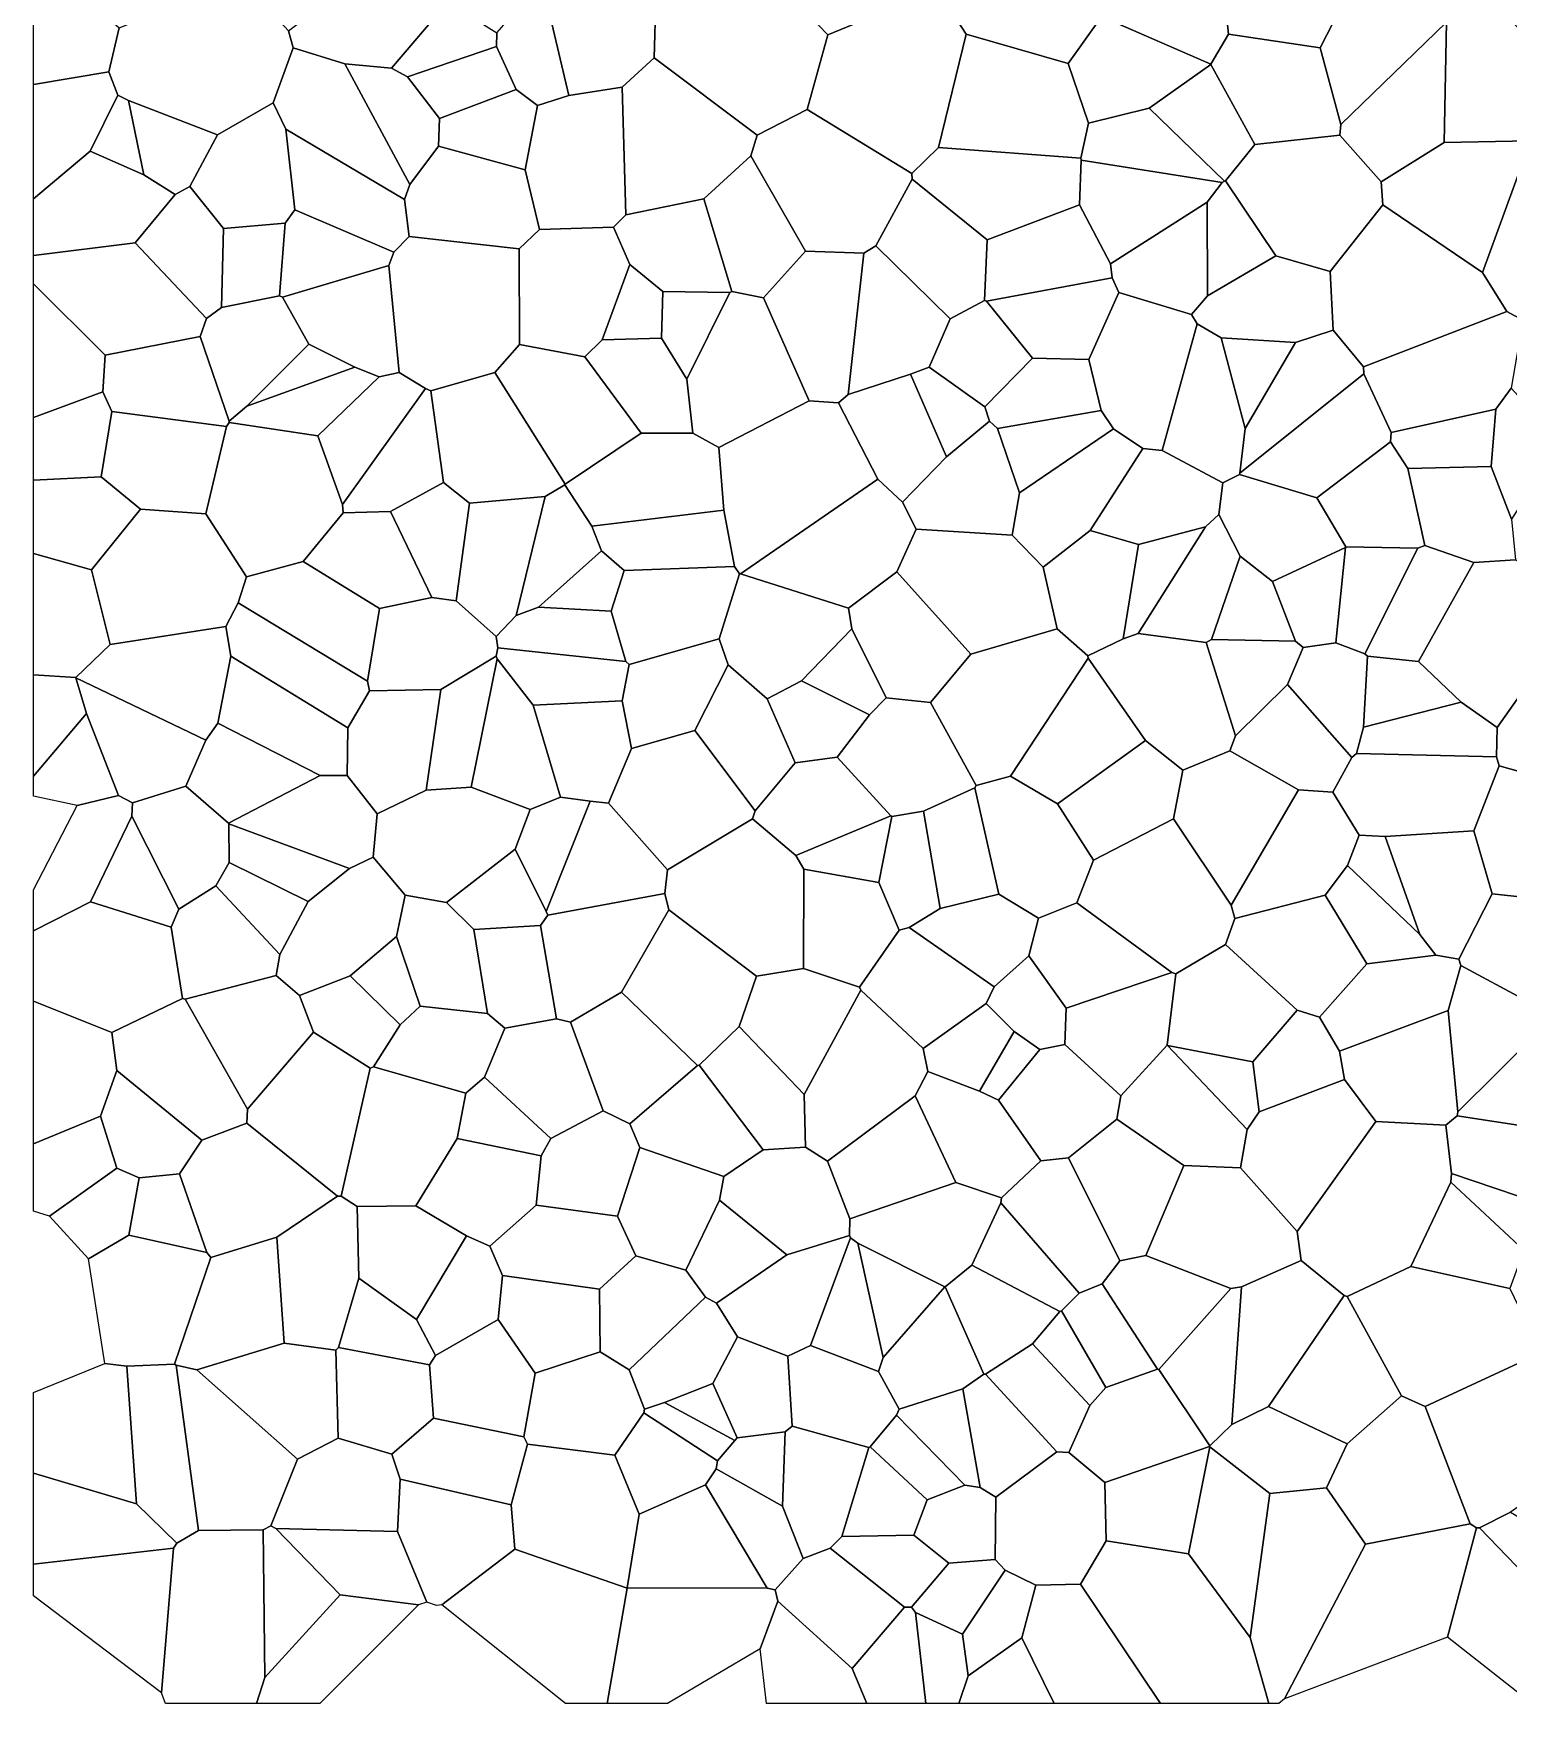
# Model space of a CAD drawing. Header units: metres. Extents: x 0 to 500, y 0 to 500.
# Drawn here: x 0 to 212.9, y 0 to 241.1 of the extents above; entities that cross this region are included whole.
import ezdxf

# ---------------------------------------------------------------- set-up
doc = ezdxf.new("R2010")
doc.units = ezdxf.units.M
doc.layers.add('Ferrite', color=7, linetype='Continuous')
doc.layers.add('Martensite', color=8, linetype='Continuous')

msp = doc.modelspace()

# ---------------------------------------------------------------- linework, layer by layer
at = {"layer": 'Ferrite'}
for points in [[(172.48, 240.95), (171.76, 247.75), (182.21, 254.58), (190.55, 248.4), (185.73, 238.97), (172.48, 240.95)], [(114.66, 240.84), (111.68, 230.09), (104.46, 226.35), (89.58, 237.54), (89.83, 246.04), (102.12, 248.32), (107.86, 247.93), (114.66, 240.84)], [(185.73, 238.97), (190.55, 248.4), (193.74, 248.9), (206.54, 248.85), (203.96, 242.65), (188.69, 227.88), (185.73, 238.97)], [(86.12, 247.9), (88.76, 247.54), (89.83, 246.04), (89.58, 237.54), (84.97, 233.31), (77.28, 232.08), (74.38, 244.29), (86.12, 247.9)], [(161.04, 230.24), (152.29, 228.09), (149.34, 236.73), (154.02, 243.25), (154.38, 243.4), (169.95, 236.63), (169.94, 236.57), (161.04, 230.24)], [(54.33, 219.24), (53.57, 217.08), (36.44, 227.22), (34.59, 231.01), (37.47, 238.97), (44.94, 236.68), (54.33, 219.24)], [(58.6, 228.78), (54.01, 234.8), (66.82, 239.18), (69.7, 232.97), (58.6, 228.78)], [(15.96, 220.64), (13.71, 231.39), (26.56, 226.42), (22.59, 218.95), (20.46, 217.79), (15.96, 220.64)], [(36.33, 213.64), (27.46, 212.88), (22.59, 218.95), (26.56, 226.42), (34.59, 231.01), (36.44, 227.22), (37.71, 215.6), (36.33, 213.64)], [(126.83, 219.99), (121.59, 210.39), (119.86, 209.35), (111.45, 209.64), (103.55, 223.4), (104.46, 226.35), (111.68, 230.09), (126.8, 220.81), (126.83, 219.99)], [(70.13, 209.96), (54.23, 211.75), (53.57, 217.08), (54.33, 219.24), (58.48, 224.78), (70.98, 221.37), (73.03, 212.76), (70.13, 209.96)], [(130.65, 224.6), (151.16, 223.03), (151.24, 222.75), (151, 216.31), (137.64, 211.24), (126.83, 219.99), (126.8, 220.81), (130.65, 224.6)], [(176.31, 225.01), (188.56, 226.38), (194.54, 219.61), (194.77, 216.31), (187.15, 206.69), (179.33, 208.95), (172.04, 219.77), (176.31, 225.01)], [(226.54, 201.82), (214.99, 199.64), (212.67, 200.93), (209.16, 206.52), (216.01, 225.25), (228.52, 207.56), (226.54, 201.82)], [(132.3, 199.86), (121.59, 210.39), (126.83, 219.99), (137.64, 211.24), (137.27, 202.52), (132.3, 199.86)], [(51.28, 207.56), (52.02, 209.5), (54.23, 211.75), (70.13, 209.96), (70.17, 196.16), (66.62, 192.12), (57.38, 189.48), (56.6, 189.8), (52.77, 192.12), (51.28, 207.56)], [(116.22, 187.73), (111.96, 188.01), (105.39, 202.91), (111.45, 209.64), (119.86, 209.35), (117.61, 188.94), (116.22, 187.73)], [(167.99, 199.11), (167.14, 200.48), (169.46, 203.17), (179.33, 208.95), (187.15, 206.69), (187.58, 198.21), (182.17, 196.42), (171.44, 197.11), (167.99, 199.11)], [(187.58, 198.21), (191.98, 192.91), (192.01, 191.93), (174.15, 177.56), (174.91, 184.02), (182.17, 196.42), (187.58, 198.21)], [(28.24, 185.07), (28.24, 184.9), (27.89, 184.32), (11.32, 186.47), (10.04, 189.33), (10.38, 194.63), (24.07, 197.31), (28.24, 185.07)], [(39.76, 196.2), (46.39, 192.9), (30.81, 187.27), (39.76, 196.2)], [(138, 185.08), (131.78, 179.92), (126.61, 191.86), (129.3, 192.87), (137.31, 187.14), (138, 185.08)], [(144.22, 194.19), (152.34, 193.98), (154.1, 186.61), (139.16, 184.02), (138, 185.08), (137.31, 187.14), (144.22, 194.19)], [(49.9, 191.5), (52.77, 192.12), (56.6, 189.8), (44.61, 173.06), (41.05, 182.96), (49.9, 191.5)], [(57.38, 189.48), (66.62, 192.12), (76.74, 175.97), (76.71, 175.91), (73.85, 174.21), (62.95, 173.26), (59.21, 176.24), (57.38, 189.48)], [(98.91, 181.29), (99.65, 172.23), (80.59, 169.92), (76.71, 175.91), (76.74, 175.97), (87.7, 183.34), (95.17, 183.36), (98.91, 181.29)], [(27.76, 155.43), (11.09, 152.87), (8.37, 163.61), (15.46, 172.4), (24.88, 171.7), (30.76, 162.62), (29.57, 158.87), (27.76, 155.43)], [(135.29, 151.47), (124.61, 163.35), (127.42, 169.49), (141.25, 168.63), (145.73, 164.01), (147.77, 155.12), (135.29, 151.47)], [(147.77, 155.12), (145.73, 164.01), (152.54, 169.31), (159.51, 167.31), (157.31, 153.68), (152.2, 151.23), (147.77, 155.12)], [(192.16, 151.53), (199.81, 166.77), (200.81, 167.13), (207.89, 164.7), (199.91, 150.4), (192.56, 151.18), (192.16, 151.53)], [(118.12, 155.13), (123.1, 145.14), (120.68, 142.7), (110.86, 147.6), (118.12, 155.13)], [(141.04, 133.87), (136.08, 132.52), (129.48, 144.48), (135.29, 151.47), (147.77, 155.12), (152.2, 151.23), (152.25, 150.86), (141.04, 133.87)], [(152.2, 151.23), (157.31, 153.68), (159.46, 154.45), (169.27, 153.13), (173.49, 139.67), (172.7, 137.52), (165.92, 134.72), (160.5, 138.98), (152.25, 150.86), (152.2, 151.23)], [(41.41, 133.96), (26.63, 141.48), (28.51, 151.17), (45.37, 140.83), (45.3, 133.97), (41.41, 133.96)], [(63.18, 132.27), (56.7, 131.85), (58.82, 146.35), (66.77, 151.15), (66.92, 150.79), (63.18, 132.27)], [(6.11, 148.09), (6.13, 148.04), (7.68, 142.91), (0, 133.86), (0, 148.47), (6.11, 148.09)], [(12.3, 131.05), (7.68, 142.91), (6.13, 148.04), (24.89, 139.04), (22.01, 132.43), (14.3, 130.01), (12.3, 131.05)], [(82.99, 129.97), (80.37, 130.24), (76.06, 130.84), (72.11, 144.08), (85, 144.72), (86.34, 137.82), (82.99, 129.97)], [(190.97, 137.14), (192, 140.94), (206.1, 144.52), (211.29, 140.87), (211.2, 136.62), (190.97, 137.14)], [(165.92, 134.72), (164.54, 127.69), (153.03, 121.73), (147.82, 129.85), (160.5, 138.98), (165.92, 134.72)], [(172.7, 137.52), (182.58, 131.89), (172.88, 115.23), (164.54, 127.69), (165.92, 134.72), (172.7, 137.52)], [(74.02, 114.34), (69.54, 123.31), (71.71, 129.04), (76.06, 130.84), (80.37, 130.24), (74.02, 114.34)], [(122.02, 118.49), (111.22, 120.43), (110.07, 122.4), (123.75, 128.12), (123.9, 128.03), (122.02, 118.49)], [(45.63, 120.54), (39.67, 115.75), (28.24, 121.39), (28.19, 126.96), (45.63, 120.54)], [(172.88, 115.23), (173.39, 113.29), (172.06, 109.54), (164.88, 105.31), (164.3, 105.53), (150.59, 115.56), (153.03, 121.73), (164.54, 127.69), (172.88, 115.23)], [(207.9, 125.94), (210.57, 116.85), (205.73, 107.42), (202.42, 108.02), (200.11, 110.98), (195.1, 125.12), (207.9, 125.94)], [(8.24, 115.73), (19.9, 112.06), (21.5, 101.74), (11.31, 96.86), (0, 101.38), (0, 111.52), (8.24, 115.73)], [(101.85, 97.71), (96.08, 92.12), (95.84, 92.09), (84.9, 102.66), (91.7, 114.54), (104.37, 104.97), (101.85, 97.71)], [(52.94, 97.94), (45.7, 105.03), (52.42, 110.73), (55.84, 100.67), (52.94, 97.94)], [(119.44, 102.95), (111.27, 87.89), (101.85, 97.71), (104.37, 104.97), (111.14, 106.07), (119.23, 103.42), (119.44, 102.95)], [(205.6, 85.41), (204.21, 100.03), (206.03, 106.51), (215.49, 101.44), (217.2, 96.92), (205.6, 85.41)], [(21.9, 101.65), (35.02, 105.07), (38.4, 102.21), (40.45, 96.92), (30.9, 85.8), (21.9, 101.65)], [(11.31, 96.86), (12.06, 91.39), (9.67, 84.8), (0, 80.78), (0, 101.38), (11.31, 96.86)], [(141.54, 97), (145.25, 94.42), (139.28, 87.09), (136.54, 88.39), (141.54, 97)], [(175.19, 82.85), (174.22, 77.31), (166.05, 77.67), (156.38, 84.33), (156.97, 87.73), (163.63, 95.03), (163.69, 94.99), (175.19, 82.85)], [(105.35, 79.94), (99.67, 76.08), (87.54, 80.25), (86.09, 83.66), (95.84, 92.09), (96.08, 92.12), (105.35, 79.94)], [(87.54, 80.25), (84.3, 70.36), (72.56, 71.93), (73.31, 79.07), (74.67, 81.57), (82.22, 85.57), (86.09, 83.66), (87.54, 80.25)], [(117.78, 67.57), (108.74, 64.79), (99.02, 72.65), (99.67, 76.08), (105.35, 79.94), (111.43, 80.29), (114.61, 78.29), (117.85, 69.96), (117.78, 67.57)], [(160.58, 64.65), (166.05, 77.67), (174.22, 77.31), (182.43, 68.13), (183, 63.96), (174.35, 60.17), (172.85, 59.92), (160.58, 64.65)], [(204.7, 76.49), (220.6, 71.12), (215.11, 65.42), (204.6, 75.25), (204.7, 76.49)], [(62.49, 67.49), (55.3, 55.43), (46.96, 61.38), (46.75, 71.76), (55.19, 71.86), (62.49, 67.49)], [(150.96, 59.22), (148.37, 56.7), (148.17, 56.61), (135.47, 63.26), (139.64, 72.27), (150.96, 59.22)], [(13.47, 48.69), (10.33, 49.09), (7.94, 64.21), (13.76, 67.59), (25.02, 65.09), (25.62, 64.37), (20.37, 49), (13.47, 48.69)], [(86.95, 64.64), (94.15, 62.56), (96.99, 58.68), (85.98, 48.15), (81.79, 50.76), (81.7, 59.83), (86.95, 64.64)], [(213.08, 59.92), (217.59, 50.6), (200.87, 42.88), (197.45, 44.43), (189.6, 58.75), (198.8, 63.1), (213.08, 59.92)], [(169.78, 37.19), (162.45, 48.24), (172.85, 59.92), (174.35, 60.17), (172.96, 40.29), (169.78, 37.19)], [(57.75, 41.18), (51.74, 36), (43.99, 38.33), (43.66, 51.03), (44.02, 51.39), (57.16, 48.91), (57.75, 41.18)], [(152.48, 43.04), (149.43, 36.25), (147.71, 36.32), (137.43, 47.54), (144.2, 51.92), (152.48, 43.04)], [(101.25, 37.99), (91.1, 43.47), (98.07, 46.2), (101.58, 38.34), (101.25, 37.99)], [(136.66, 31.17), (134.46, 31.52), (124.6, 41.61), (124.97, 42.47), (134.13, 45.41), (136.66, 31.17)], [(178.28, 42.88), (189.63, 37.47), (186.66, 31.15), (178.47, 30.31), (169.8, 37.05), (169.77, 37.1), (169.78, 37.19), (172.96, 40.29), (178.28, 42.88)], [(109.5, 40.04), (120.6, 36.95), (116.67, 24.12), (114.98, 22.45), (111.12, 20.93), (108.14, 28.48), (108.52, 39.21), (109.5, 40.04)], [(85.7, 16.68), (69.48, 22.29), (68.98, 28.7), (71.33, 37.46), (83.93, 35.85), (87.45, 27.36), (85.71, 16.69), (85.7, 16.68)], [(138.82, 20.79), (138.93, 29.81), (147.71, 36.32), (149.43, 36.25), (154.64, 31.9), (154.82, 23.48), (151.15, 17.25), (144.71, 17.08), (140.24, 19.27), (138.82, 20.79)], [(20.22, 22.42), (0, 20.1), (0, 33.25), (14.89, 28.83), (20.7, 23.16), (20.22, 22.42)], [(69.48, 22.29), (58.95, 14.27), (58.2, 14.14), (56.79, 14.63), (52.55, 24.84), (52.95, 32.37), (68.98, 28.7), (69.48, 22.29)], [(105.89, 16.68), (85.71, 16.69), (87.45, 27.36), (97.03, 31.57), (105.89, 16.68)], [(208.73, 25.35), (213.22, 27.64), (231.95, 16.63), (218.05, 15.69), (208.73, 25.35)], [(34.29, 25.65), (34.99, 25.27), (44.28, 15.72), (33.38, 3.78), (33.18, 25.08), (34.29, 25.65)], [(216.33, 0), (216.28, 0), (204.12, 9.58), (208.29, 25.35), (208.73, 25.35), (218.05, 15.69), (216.33, 0)], [(134.12, 10.03), (140.24, 19.27), (144.71, 17.08), (142.68, 9.49), (134.93, 4), (134.12, 10.03)]]:
    msp.add_lwpolyline(points, close=True, dxfattribs=at)
at = {"layer": 'Martensite'}
for points in [[(124.07, 253.96), (128.16, 246.41), (114.66, 240.84), (107.86, 247.93), (111.97, 260.31), (124.07, 253.96)], [(163.75, 253.34), (171.76, 247.75), (172.48, 240.95), (169.95, 236.63), (154.38, 243.4), (163.75, 253.34)], [(12.37, 241.87), (10.87, 235.5), (0, 233.68), (0, 252.62), (12.37, 241.87)], [(59.83, 245.56), (51.7, 236.01), (44.94, 236.68), (37.47, 238.97), (36.83, 241.41), (48.92, 250.7), (58.66, 248.64), (59.83, 245.56)], [(133.63, 248.56), (148.97, 251.25), (154.02, 243.25), (149.34, 236.73), (134.65, 240.94), (131.52, 245.76), (133.63, 248.56)], [(214.81, 241.31), (218.29, 228.91), (215.96, 225.56), (203.63, 225.29), (203.96, 242.65), (206.54, 248.85), (207.21, 249.21), (214.81, 241.31)], [(22.05, 245.64), (25.4, 246.14), (33.73, 244.76), (36.83, 241.41), (37.47, 238.97), (34.59, 231.01), (26.56, 226.42), (13.71, 231.39), (12.18, 232.12), (10.87, 235.5), (12.37, 241.87), (22.05, 245.64)], [(128.16, 246.41), (131.52, 245.76), (134.65, 240.94), (130.65, 224.6), (126.8, 220.81), (111.68, 230.09), (114.66, 240.84), (128.16, 246.41)], [(66.82, 239.18), (54.01, 234.8), (51.7, 236.01), (59.83, 245.56), (66.87, 241.15), (66.82, 239.18)], [(74.38, 244.29), (77.28, 232.08), (72.78, 230.63), (69.7, 232.97), (66.82, 239.18), (66.87, 241.15), (69.58, 244.22), (74.38, 244.29)], [(203.96, 242.65), (203.63, 225.29), (194.54, 219.61), (188.56, 226.38), (188.69, 227.88), (203.96, 242.65)], [(134.65, 240.94), (149.34, 236.73), (152.29, 228.09), (151.16, 223.03), (130.65, 224.6), (134.65, 240.94)], [(169.94, 236.57), (169.95, 236.63), (172.48, 240.95), (185.73, 238.97), (188.69, 227.88), (188.56, 226.38), (176.31, 225.01), (169.94, 236.57)], [(58.48, 224.78), (54.33, 219.24), (44.94, 236.68), (51.7, 236.01), (54.01, 234.8), (58.6, 228.78), (58.48, 224.78)], [(84.97, 233.31), (89.58, 237.54), (104.46, 226.35), (103.55, 223.4), (96.76, 217.17), (85.53, 214.85), (84.97, 233.31)], [(161.04, 230.24), (169.94, 236.57), (176.31, 225.01), (172.04, 219.77), (171.94, 219.74), (161.04, 230.24)], [(10.87, 235.5), (12.18, 232.12), (8.21, 224.04), (0, 217.18), (0, 233.68), (10.87, 235.5)], [(12.18, 232.12), (13.71, 231.39), (15.96, 220.64), (8.21, 224.04), (12.18, 232.12)], [(58.48, 224.78), (58.6, 228.78), (69.7, 232.97), (72.78, 230.63), (70.98, 221.37), (58.48, 224.78)], [(73.03, 212.76), (70.98, 221.37), (72.78, 230.63), (77.28, 232.08), (84.97, 233.31), (85.53, 214.85), (83.74, 213.1), (73.03, 212.76)], [(171.56, 219.53), (151.24, 222.75), (151.16, 223.03), (152.29, 228.09), (161.04, 230.24), (171.94, 219.74), (171.56, 219.53)], [(36.44, 227.22), (53.57, 217.08), (54.23, 211.75), (52.02, 209.5), (37.71, 215.6), (36.44, 227.22)], [(215.96, 225.56), (216.01, 225.25), (209.16, 206.52), (194.77, 216.31), (194.54, 219.61), (203.63, 225.29), (215.96, 225.56)], [(8.21, 224.04), (15.96, 220.64), (20.46, 217.79), (14.69, 210.81), (0, 209.01), (0, 217.18), (8.21, 224.04)], [(100.8, 203.8), (96.76, 217.17), (103.55, 223.4), (111.45, 209.64), (105.39, 202.91), (100.8, 203.8)], [(171.56, 219.53), (169.41, 216.68), (155.45, 207.79), (151, 216.31), (151.24, 222.75), (171.56, 219.53)], [(172.04, 219.77), (179.33, 208.95), (169.46, 203.17), (169.41, 216.68), (171.56, 219.53), (171.94, 219.74), (172.04, 219.77)], [(14.69, 210.81), (20.46, 217.79), (22.59, 218.95), (27.46, 212.88), (27.14, 201.48), (24.98, 199.91), (14.69, 210.81)], [(85.53, 214.85), (96.76, 217.17), (100.8, 203.8), (100.51, 203.65), (90.87, 203.78), (86.11, 207.71), (83.74, 213.1), (85.53, 214.85)], [(35.53, 203.18), (36.33, 213.64), (37.71, 215.6), (52.02, 209.5), (51.28, 207.56), (35.97, 202.99), (35.53, 203.18)], [(137.64, 211.24), (151, 216.31), (155.45, 207.79), (155.7, 205.75), (137.57, 202.39), (137.27, 202.52), (137.64, 211.24)], [(155.45, 207.79), (169.41, 216.68), (169.46, 203.17), (167.14, 200.48), (156.67, 203.67), (155.7, 205.75), (155.45, 207.79)], [(194.77, 216.31), (209.16, 206.52), (212.67, 200.93), (191.98, 192.91), (187.58, 198.21), (187.15, 206.69), (194.77, 216.31)], [(27.46, 212.88), (36.33, 213.64), (35.53, 203.18), (27.14, 201.48), (27.46, 212.88)], [(86.11, 207.71), (82.08, 196.81), (79.6, 194.35), (70.17, 196.16), (70.13, 209.96), (73.03, 212.76), (83.74, 213.1), (86.11, 207.71)], [(14.69, 210.81), (24.98, 199.91), (24.07, 197.31), (10.38, 194.63), (0, 204.92), (0, 209.01), (14.69, 210.81)], [(129.3, 192.87), (126.61, 191.86), (117.61, 188.94), (119.86, 209.35), (121.59, 210.39), (132.3, 199.86), (129.3, 192.87)], [(35.97, 202.99), (51.28, 207.56), (52.77, 192.12), (49.9, 191.5), (46.39, 192.9), (39.76, 196.2), (35.97, 202.99)], [(90.68, 197.05), (82.08, 196.81), (86.11, 207.71), (90.87, 203.78), (90.68, 197.05)], [(10.38, 194.63), (10.04, 189.33), (0, 185.62), (0, 204.92), (10.38, 194.63)], [(155.7, 205.75), (156.67, 203.67), (152.34, 193.98), (144.22, 194.19), (137.57, 202.39), (155.7, 205.75)], [(28.24, 185.07), (24.07, 197.31), (24.98, 199.91), (27.14, 201.48), (35.53, 203.18), (35.97, 202.99), (39.76, 196.2), (30.81, 187.27), (28.24, 185.07)], [(100.51, 203.65), (94.33, 191.15), (90.68, 197.05), (90.87, 203.78), (100.51, 203.65)], [(100.8, 203.8), (105.39, 202.91), (111.96, 188.01), (98.91, 181.29), (95.17, 183.36), (94.33, 191.15), (100.51, 203.65), (100.8, 203.8)], [(137.57, 202.39), (144.22, 194.19), (137.31, 187.14), (129.3, 192.87), (132.3, 199.86), (137.27, 202.52), (137.57, 202.39)], [(167.14, 200.48), (167.99, 199.11), (162.91, 180.83), (160.11, 181.13), (155.89, 183.99), (154.1, 186.61), (152.34, 193.98), (156.67, 203.67), (167.14, 200.48)], [(211.06, 186.8), (195.96, 183.47), (192.01, 191.93), (191.98, 192.91), (212.67, 200.93), (214.99, 199.64), (213.28, 189.84), (211.06, 186.8)], [(174.91, 184.02), (174.15, 177.56), (174.07, 177.4), (171.69, 176.17), (162.91, 180.83), (167.99, 199.11), (171.44, 197.11), (174.91, 184.02)], [(76.74, 175.97), (66.62, 192.12), (70.17, 196.16), (79.6, 194.35), (87.7, 183.34), (76.74, 175.97)], [(94.33, 191.15), (95.17, 183.36), (87.7, 183.34), (79.6, 194.35), (82.08, 196.81), (90.68, 197.05), (94.33, 191.15)], [(182.17, 196.42), (174.91, 184.02), (171.44, 197.11), (182.17, 196.42)], [(46.39, 192.9), (49.9, 191.5), (41.05, 182.96), (28.24, 184.9), (28.24, 185.07), (30.81, 187.27), (46.39, 192.9)], [(131.78, 179.92), (125.45, 173.39), (121.89, 176.71), (116.22, 187.73), (117.61, 188.94), (126.61, 191.86), (131.78, 179.92)], [(192.01, 191.93), (195.96, 183.47), (195.89, 182.08), (185.26, 174.04), (174.07, 177.4), (174.15, 177.56), (192.01, 191.93)], [(9.76, 177.06), (0, 176.55), (0, 185.62), (10.04, 189.33), (11.32, 186.47), (9.76, 177.06)], [(56.6, 189.8), (57.38, 189.48), (59.21, 176.24), (51.52, 172.04), (44.71, 171.88), (44.61, 173.06), (56.6, 189.8)], [(220.41, 182.07), (213.36, 170.93), (210.43, 178.56), (211.06, 186.8), (213.28, 189.84), (220.41, 182.07)], [(27.89, 184.32), (24.88, 171.7), (15.46, 172.4), (9.76, 177.06), (11.32, 186.47), (27.89, 184.32)], [(121.89, 176.71), (102.06, 163.04), (101.91, 163.05), (101.19, 164.11), (99.65, 172.23), (98.91, 181.29), (111.96, 188.01), (116.22, 187.73), (121.89, 176.71)], [(155.89, 183.99), (142.31, 174.74), (139.16, 184.02), (154.1, 186.61), (155.89, 183.99)], [(211.06, 186.8), (210.43, 178.56), (198.39, 178.24), (195.89, 182.08), (195.96, 183.47), (211.06, 186.8)], [(44.61, 173.06), (44.71, 171.88), (38.92, 164.83), (30.76, 162.62), (24.88, 171.7), (27.89, 184.32), (28.24, 184.9), (41.05, 182.96), (44.61, 173.06)], [(138, 185.08), (139.16, 184.02), (142.31, 174.74), (141.25, 168.63), (127.42, 169.49), (125.45, 173.39), (131.78, 179.92), (138, 185.08)], [(160.11, 181.13), (152.54, 169.31), (145.73, 164.01), (141.25, 168.63), (142.31, 174.74), (155.89, 183.99), (160.11, 181.13)], [(159.51, 167.31), (152.54, 169.31), (160.11, 181.13), (162.91, 180.83), (171.69, 176.17), (171.1, 171.64), (169.19, 169.82), (159.51, 167.31)], [(198.39, 178.24), (200.81, 167.13), (199.81, 166.77), (189.45, 166.95), (185.26, 174.04), (195.89, 182.08), (198.39, 178.24)], [(213.93, 165.07), (207.89, 164.7), (200.81, 167.13), (198.39, 178.24), (210.43, 178.56), (213.36, 170.93), (213.93, 165.07)], [(15.46, 172.4), (8.37, 163.61), (0, 165.97), (0, 176.55), (9.76, 177.06), (15.46, 172.4)], [(51.52, 172.04), (59.21, 176.24), (62.95, 173.26), (61.04, 159.14), (57.49, 159.64), (51.52, 172.04)], [(127.42, 169.49), (124.61, 163.35), (117.63, 158.1), (102.06, 163.04), (121.89, 176.71), (125.45, 173.39), (127.42, 169.49)], [(171.69, 176.17), (174.07, 177.4), (185.26, 174.04), (189.45, 166.95), (189.39, 166.85), (178.84, 161.93), (174.17, 165.61), (171.1, 171.64), (171.69, 176.17)], [(66.78, 154.03), (61.04, 159.14), (62.95, 173.26), (73.85, 174.21), (69.69, 157.02), (66.78, 154.03)], [(69.69, 157.02), (73.85, 174.21), (76.71, 175.91), (80.59, 169.92), (82.01, 166.39), (72.92, 158.23), (69.69, 157.02)], [(44.71, 171.88), (51.52, 172.04), (57.49, 159.64), (49.94, 158.03), (38.92, 164.83), (44.71, 171.88)], [(80.59, 169.92), (99.65, 172.23), (101.19, 164.11), (85.27, 163.52), (82.01, 166.39), (80.59, 169.92)], [(169.19, 169.82), (171.1, 171.64), (174.17, 165.61), (170.02, 153.57), (169.27, 153.13), (159.46, 154.45), (169.19, 169.82)], [(157.31, 153.68), (159.51, 167.31), (169.19, 169.82), (159.46, 154.45), (157.31, 153.68)], [(72.92, 158.23), (82.01, 166.39), (85.27, 163.52), (83.38, 157.68), (72.92, 158.23)], [(187.98, 153.08), (183.29, 152.43), (182.16, 153.35), (178.84, 161.93), (189.39, 166.85), (187.98, 153.08)], [(199.81, 166.77), (192.16, 151.53), (187.98, 153.08), (189.39, 166.85), (189.45, 166.95), (199.81, 166.77)], [(8.37, 163.61), (11.09, 152.87), (6.11, 148.09), (0, 148.47), (0, 165.97), (8.37, 163.61)], [(30.76, 162.62), (38.92, 164.83), (49.94, 158.03), (48.23, 147.56), (29.57, 158.87), (30.76, 162.62)], [(85.5, 150.4), (83.38, 157.68), (85.27, 163.52), (101.19, 164.11), (101.91, 163.05), (98.96, 153.69), (85.99, 149.97), (85.5, 150.4)], [(182.16, 153.35), (170.02, 153.57), (174.17, 165.61), (178.84, 161.93), (182.16, 153.35)], [(211.29, 140.87), (206.1, 144.52), (199.91, 150.4), (207.89, 164.7), (213.93, 165.07), (218.66, 162.33), (221.78, 155.76), (211.29, 140.87)], [(98.96, 153.69), (101.91, 163.05), (102.06, 163.04), (117.63, 158.1), (118.12, 155.13), (110.86, 147.6), (105.92, 144.99), (100.27, 149.92), (98.96, 153.69)], [(117.63, 158.1), (124.61, 163.35), (135.29, 151.47), (129.48, 144.48), (123.1, 145.14), (118.12, 155.13), (117.63, 158.1)], [(48.23, 147.56), (49.94, 158.03), (57.49, 159.64), (61.04, 159.14), (66.78, 154.03), (67.02, 152.39), (66.77, 151.15), (58.82, 146.35), (48.52, 146.18), (48.23, 147.56)], [(45.37, 140.83), (28.51, 151.17), (27.76, 155.43), (29.57, 158.87), (48.23, 147.56), (48.52, 146.18), (45.37, 140.83)], [(67.02, 152.39), (66.78, 154.03), (69.69, 157.02), (72.92, 158.23), (83.38, 157.68), (85.5, 150.4), (67.02, 152.39)], [(28.51, 151.17), (26.63, 141.48), (24.89, 139.04), (6.13, 148.04), (6.11, 148.09), (11.09, 152.87), (27.76, 155.43), (28.51, 151.17)], [(228.15, 130.76), (227.99, 130.74), (211.57, 135.32), (211.2, 136.62), (211.29, 140.87), (221.78, 155.76), (227.64, 153.74), (235.01, 146.71), (228.15, 130.76)], [(72.11, 144.08), (66.92, 150.79), (66.77, 151.15), (67.02, 152.39), (85.5, 150.4), (85.99, 149.97), (85, 144.72), (72.11, 144.08)], [(85, 144.72), (85.99, 149.97), (98.96, 153.69), (100.27, 149.92), (95.45, 140.44), (86.34, 137.82), (85, 144.72)], [(170.02, 153.57), (182.16, 153.35), (183.29, 152.43), (181.02, 147.1), (173.49, 139.67), (169.27, 153.13), (170.02, 153.57)], [(190.97, 137.14), (190.32, 136.53), (181.02, 147.1), (183.29, 152.43), (187.98, 153.08), (192.16, 151.53), (192.56, 151.18), (192, 140.94), (190.97, 137.14)], [(76.06, 130.84), (71.71, 129.04), (63.18, 132.27), (66.92, 150.79), (72.11, 144.08), (76.06, 130.84)], [(105.92, 144.99), (109.97, 135.76), (104.19, 128.85), (95.45, 140.44), (100.27, 149.92), (105.92, 144.99)], [(160.5, 138.98), (147.82, 129.85), (141.04, 133.87), (152.25, 150.86), (160.5, 138.98)], [(192.56, 151.18), (199.91, 150.4), (206.1, 144.52), (192, 140.94), (192.56, 151.18)], [(110.86, 147.6), (120.68, 142.7), (116.01, 136.61), (109.97, 135.76), (105.92, 144.99), (110.86, 147.6)], [(173.49, 139.67), (181.02, 147.1), (190.32, 136.53), (187.55, 131.52), (182.58, 131.89), (172.7, 137.52), (173.49, 139.67)], [(49.61, 128.41), (45.3, 133.97), (45.37, 140.83), (48.52, 146.18), (58.82, 146.35), (56.7, 131.85), (49.61, 128.41)], [(123.75, 128.12), (116.01, 136.61), (120.68, 142.7), (123.1, 145.14), (129.48, 144.48), (136.08, 132.52), (135.87, 132.18), (128.49, 128.82), (123.9, 128.03), (123.75, 128.12)], [(7.68, 142.91), (12.3, 131.05), (6.32, 129.64), (0, 130.98), (0, 133.86), (7.68, 142.91)], [(41.41, 133.96), (28.14, 127.09), (22.01, 132.43), (24.89, 139.04), (26.63, 141.48), (41.41, 133.96)], [(95.45, 140.44), (104.19, 128.85), (103.77, 127.7), (91.5, 120.31), (82.99, 129.97), (86.34, 137.82), (95.45, 140.44)], [(110.07, 122.4), (103.77, 127.7), (104.19, 128.85), (109.97, 135.76), (116.01, 136.61), (123.75, 128.12), (110.07, 122.4)], [(191.35, 125.35), (187.55, 131.52), (190.32, 136.53), (190.97, 137.14), (211.2, 136.62), (211.57, 135.32), (207.9, 125.94), (195.1, 125.12), (191.35, 125.35)], [(210.57, 116.85), (207.9, 125.94), (211.57, 135.32), (227.99, 130.74), (223.18, 121.11), (215.44, 116.35), (210.57, 116.85)], [(49.05, 122.14), (45.63, 120.54), (28.19, 126.96), (28.14, 127.09), (41.41, 133.96), (45.3, 133.97), (49.61, 128.41), (49.05, 122.14)], [(136.08, 132.52), (141.04, 133.87), (147.82, 129.85), (153.03, 121.73), (150.59, 115.56), (145.06, 113.35), (139.37, 116.82), (135.87, 132.18), (136.08, 132.52)], [(8.24, 115.73), (0, 111.52), (0, 117.44), (6.32, 129.64), (12.3, 131.05), (14.3, 130.01), (14.23, 128.08), (8.24, 115.73)], [(14.3, 130.01), (22.01, 132.43), (28.14, 127.09), (28.19, 126.96), (28.24, 121.39), (26.32, 118.01), (21, 114.66), (14.23, 128.08), (14.3, 130.01)], [(53.66, 116.67), (49.05, 122.14), (49.61, 128.41), (56.7, 131.85), (63.18, 132.27), (71.71, 129.04), (69.54, 123.31), (59.64, 115.6), (53.66, 116.67)], [(82.99, 129.97), (91.5, 120.31), (91.14, 116.91), (74.25, 113.78), (74.02, 114.34), (80.37, 130.24), (82.99, 129.97)], [(128.49, 128.82), (135.87, 132.18), (139.37, 116.82), (130.9, 114.73), (128.49, 128.82)], [(189.67, 120.94), (186.47, 116.7), (173.39, 113.29), (172.88, 115.23), (182.58, 131.89), (187.55, 131.52), (191.35, 125.35), (189.67, 120.94)], [(21, 114.66), (19.9, 112.06), (8.24, 115.73), (14.23, 128.08), (21, 114.66)], [(128.49, 128.82), (130.9, 114.73), (126.4, 111.99), (124.95, 111.61), (122.02, 118.49), (123.9, 128.03), (128.49, 128.82)], [(111.14, 106.07), (104.37, 104.97), (91.7, 114.54), (91.14, 116.91), (91.5, 120.31), (103.77, 127.7), (110.07, 122.4), (111.22, 120.43), (111.14, 106.07)], [(200.11, 110.98), (189.67, 120.94), (191.35, 125.35), (195.1, 125.12), (200.11, 110.98)], [(74.25, 113.78), (73.2, 112.31), (63.56, 111.7), (59.64, 115.6), (69.54, 123.31), (74.02, 114.34), (74.25, 113.78)], [(39.67, 115.75), (35.59, 108.13), (26.32, 118.01), (28.24, 121.39), (39.67, 115.75)], [(52.42, 110.73), (45.7, 105.03), (38.4, 102.21), (35.02, 105.07), (35.59, 108.13), (39.67, 115.75), (45.63, 120.54), (49.05, 122.14), (53.66, 116.67), (52.42, 110.73)], [(202.42, 108.02), (192.44, 106.77), (186.47, 116.7), (189.67, 120.94), (200.11, 110.98), (202.42, 108.02)], [(122.02, 118.49), (124.95, 111.61), (119.23, 103.42), (111.14, 106.07), (111.22, 120.43), (122.02, 118.49)], [(21, 114.66), (26.32, 118.01), (35.59, 108.13), (35.02, 105.07), (21.9, 101.65), (21.5, 101.74), (19.9, 112.06), (21, 114.66)], [(65.55, 99.62), (55.84, 100.67), (52.42, 110.73), (53.66, 116.67), (59.64, 115.6), (63.56, 111.7), (65.55, 99.62)], [(91.14, 116.91), (91.7, 114.54), (84.9, 102.66), (77.53, 98.35), (75.52, 98.83), (73.2, 112.31), (74.25, 113.78), (91.14, 116.91)], [(130.9, 114.73), (139.37, 116.82), (145.06, 113.35), (143.67, 107.94), (138.68, 103.43), (126.4, 111.99), (130.9, 114.73)], [(192.44, 106.77), (185.65, 99.08), (182.43, 100.07), (172.06, 109.54), (173.39, 113.29), (186.47, 116.7), (192.44, 106.77)], [(222.83, 104.91), (215.49, 101.44), (206.03, 106.51), (205.73, 107.42), (210.57, 116.85), (215.44, 116.35), (215.5, 116.31), (223.67, 106.82), (222.83, 104.91)], [(145.06, 113.35), (150.59, 115.56), (164.3, 105.53), (149.06, 100.38), (143.67, 107.94), (145.06, 113.35)], [(75.52, 98.83), (68.06, 97.47), (65.55, 99.62), (63.56, 111.7), (73.2, 112.31), (75.52, 98.83)], [(126.4, 111.99), (138.68, 103.43), (137.5, 101.06), (128.41, 94.57), (119.44, 102.95), (119.23, 103.42), (124.95, 111.61), (126.4, 111.99)], [(163.69, 94.99), (163.63, 95.03), (164.88, 105.31), (172.06, 109.54), (182.43, 100.07), (176, 92.63), (163.69, 94.99)], [(137.5, 101.06), (138.68, 103.43), (143.67, 107.94), (149.06, 100.38), (148.85, 95.12), (145.25, 94.42), (141.54, 97), (137.5, 101.06)], [(204.21, 100.03), (188.51, 94.17), (185.65, 99.08), (192.44, 106.77), (202.42, 108.02), (205.73, 107.42), (206.03, 106.51), (204.21, 100.03)], [(40.45, 96.92), (38.4, 102.21), (45.7, 105.03), (52.94, 97.94), (49.07, 91.92), (48.62, 91.71), (40.45, 96.92)], [(149.06, 100.38), (164.3, 105.53), (164.88, 105.31), (163.63, 95.03), (156.97, 87.73), (148.85, 95.12), (149.06, 100.38)], [(12.06, 91.39), (11.31, 96.86), (21.5, 101.74), (21.9, 101.65), (30.9, 85.8), (30.82, 83.75), (24.3, 81.3), (12.06, 91.39)], [(86.09, 83.66), (82.22, 85.57), (77.53, 98.35), (84.9, 102.66), (95.84, 92.09), (86.09, 83.66)], [(128.41, 94.57), (129.09, 91.22), (127.28, 87.7), (114.61, 78.29), (111.43, 80.29), (111.27, 87.89), (119.44, 102.95), (128.41, 94.57)], [(52.94, 97.94), (55.84, 100.67), (65.55, 99.62), (68.06, 97.47), (65.12, 90.43), (62.42, 88.11), (49.07, 91.92), (52.94, 97.94)], [(75.52, 98.83), (77.53, 98.35), (82.22, 85.57), (74.67, 81.57), (65.12, 90.43), (68.06, 97.47), (75.52, 98.83)], [(129.09, 91.22), (128.41, 94.57), (137.5, 101.06), (141.54, 97), (136.54, 88.39), (129.09, 91.22)], [(182.43, 100.07), (185.65, 99.08), (188.51, 94.17), (189.26, 90.08), (176.93, 85.43), (176, 92.63), (182.43, 100.07)], [(205.6, 85.41), (205.51, 84.82), (203.88, 83.46), (193.77, 84.02), (189.26, 90.08), (188.51, 94.17), (204.21, 100.03), (205.6, 85.41)], [(44.4, 73.22), (43.9, 73.24), (30.82, 83.75), (30.9, 85.8), (40.45, 96.92), (48.62, 91.71), (44.4, 73.22)], [(111.27, 87.89), (111.43, 80.29), (105.35, 79.94), (96.08, 92.12), (101.85, 97.71), (111.27, 87.89)], [(226.29, 89.73), (227.43, 85.74), (226.88, 81.54), (205.51, 84.82), (205.6, 85.41), (217.2, 96.92), (226.29, 89.73)], [(145.25, 94.42), (148.85, 95.12), (156.97, 87.73), (156.38, 84.33), (149.39, 78.76), (145.4, 78.33), (139.28, 87.09), (145.25, 94.42)], [(176.93, 85.43), (175.19, 82.85), (163.69, 94.99), (176, 92.63), (176.93, 85.43)], [(49.07, 91.92), (62.42, 88.11), (61.18, 81.55), (55.19, 71.86), (46.75, 71.76), (44.4, 73.22), (48.62, 91.71), (49.07, 91.92)], [(15.25, 75.88), (12.05, 77.29), (9.67, 84.8), (12.06, 91.39), (24.3, 81.3), (21.1, 76.46), (15.25, 75.88)], [(65.12, 90.43), (74.67, 81.57), (73.31, 79.07), (61.18, 81.55), (62.42, 88.11), (65.12, 90.43)], [(139.28, 87.09), (145.4, 78.33), (139.71, 72.99), (133.16, 75.23), (127.28, 87.7), (129.09, 91.22), (136.54, 88.39), (139.28, 87.09)], [(189.26, 90.08), (193.77, 84.02), (182.43, 68.13), (174.22, 77.31), (175.19, 82.85), (176.93, 85.43), (189.26, 90.08)], [(117.85, 69.96), (114.61, 78.29), (127.28, 87.7), (133.16, 75.23), (117.85, 69.96)], [(2.31, 70.36), (0, 71.09), (0, 80.78), (9.67, 84.8), (12.05, 77.29), (2.31, 70.36)], [(203.88, 83.46), (205.51, 84.82), (226.88, 81.54), (228.48, 78.2), (221.12, 71.48), (220.6, 71.12), (204.7, 76.49), (203.88, 83.46)], [(25.62, 64.37), (25.02, 65.09), (21.1, 76.46), (24.3, 81.3), (30.82, 83.75), (43.9, 73.24), (35.12, 67.34), (25.62, 64.37)], [(149.39, 78.76), (156.38, 84.33), (166.05, 77.67), (160.58, 64.65), (156.8, 63.9), (149.39, 78.76)], [(198.8, 63.1), (189.6, 58.75), (189.19, 58.91), (183, 63.96), (182.43, 68.13), (193.77, 84.02), (203.88, 83.46), (204.7, 76.49), (204.6, 75.25), (198.8, 63.1)], [(73.31, 79.07), (72.56, 71.93), (65.88, 66.01), (62.49, 67.49), (55.19, 71.86), (61.18, 81.55), (73.31, 79.07)], [(99.02, 72.65), (94.15, 62.56), (86.95, 64.64), (84.3, 70.36), (87.54, 80.25), (99.67, 76.08), (99.02, 72.65)], [(13.76, 67.59), (7.94, 64.21), (2.31, 70.36), (12.05, 77.29), (15.25, 75.88), (13.76, 67.59)], [(154.27, 60.56), (150.96, 59.22), (139.64, 72.27), (139.71, 72.99), (145.4, 78.33), (149.39, 78.76), (156.8, 63.9), (154.27, 60.56)], [(13.76, 67.59), (15.25, 75.88), (21.1, 76.46), (25.02, 65.09), (13.76, 67.59)], [(118.98, 66.44), (117.94, 67.24), (117.78, 67.57), (117.85, 69.96), (133.16, 75.23), (139.71, 72.99), (139.64, 72.27), (135.47, 63.26), (131.59, 60.14), (131.56, 60.15), (118.98, 66.44)], [(215.11, 65.42), (213.08, 59.92), (198.8, 63.1), (204.6, 75.25), (215.11, 65.42)], [(36.19, 52.01), (35.12, 67.34), (43.9, 73.24), (44.4, 73.22), (46.75, 71.76), (46.96, 61.38), (44.02, 51.39), (43.66, 51.03), (36.19, 52.01)], [(98.6, 57.8), (96.99, 58.68), (94.15, 62.56), (99.02, 72.65), (108.74, 64.79), (98.6, 57.8)], [(65.88, 66.01), (72.56, 71.93), (84.3, 70.36), (86.95, 64.64), (81.7, 59.83), (67.71, 61.79), (65.88, 66.01)], [(112.17, 51.68), (108.89, 50.15), (101.63, 52.93), (98.6, 57.8), (108.74, 64.79), (117.78, 67.57), (117.94, 67.24), (112.17, 51.68)], [(20.62, 48.84), (20.37, 49), (25.62, 64.37), (35.12, 67.34), (36.19, 52.01), (23.6, 48.17), (20.62, 48.84)], [(67.06, 55.43), (58.02, 50.24), (55.3, 55.43), (62.49, 67.49), (65.88, 66.01), (67.71, 61.79), (67.06, 55.43)], [(122.67, 49.94), (121.97, 47.92), (112.17, 51.68), (117.94, 67.24), (118.98, 66.44), (122.67, 49.94)], [(122.67, 49.94), (118.98, 66.44), (131.56, 60.15), (122.67, 49.94)], [(135.47, 63.26), (148.17, 56.61), (144.2, 51.92), (137.43, 47.54), (137.2, 47.56), (131.59, 60.14), (135.47, 63.26)], [(162.27, 48.29), (154.27, 60.56), (156.8, 63.9), (160.58, 64.65), (172.85, 59.92), (162.45, 48.24), (162.27, 48.29)], [(174.35, 60.17), (183, 63.96), (189.19, 58.91), (178.28, 42.88), (172.96, 40.29), (174.35, 60.17)], [(44.02, 51.39), (46.96, 61.38), (55.3, 55.43), (58.02, 50.24), (57.16, 48.91), (44.02, 51.39)], [(81.7, 59.83), (81.79, 50.76), (72.41, 47.68), (67.06, 55.43), (67.71, 61.79), (81.7, 59.83)], [(154.81, 45.63), (148.37, 56.7), (150.96, 59.22), (154.27, 60.56), (162.27, 48.29), (154.81, 45.63)], [(91.1, 43.47), (88.2, 42.47), (85.98, 48.15), (96.99, 58.68), (98.6, 57.8), (101.63, 52.93), (98.07, 46.2), (91.1, 43.47)], [(131.59, 60.14), (137.2, 47.56), (134.13, 45.41), (124.97, 42.47), (121.97, 47.92), (122.67, 49.94), (131.56, 60.15), (131.59, 60.14)], [(189.6, 58.75), (197.45, 44.43), (189.63, 37.47), (178.28, 42.88), (189.19, 58.91), (189.6, 58.75)], [(148.37, 56.7), (154.81, 45.63), (152.48, 43.04), (144.2, 51.92), (148.17, 56.61), (148.37, 56.7)], [(58.02, 50.24), (67.06, 55.43), (72.41, 47.68), (70.77, 38.49), (57.75, 41.18), (57.16, 48.91), (58.02, 50.24)], [(38.11, 35.3), (23.6, 48.17), (36.19, 52.01), (43.66, 51.03), (43.99, 38.33), (38.11, 35.3)], [(81.79, 50.76), (85.98, 48.15), (88.2, 42.47), (88.09, 41.98), (83.93, 35.85), (71.33, 37.46), (70.77, 38.49), (72.41, 47.68), (81.79, 50.76)], [(98.07, 46.2), (101.63, 52.93), (108.89, 50.15), (109.5, 40.04), (108.52, 39.21), (101.58, 38.34), (98.07, 46.2)], [(124.97, 42.47), (124.6, 41.61), (120.76, 37.06), (120.6, 36.95), (109.5, 40.04), (108.89, 50.15), (112.17, 51.68), (121.97, 47.92), (124.97, 42.47)], [(10.33, 49.09), (13.47, 48.69), (14.89, 28.83), (0, 33.25), (0, 44.88), (10.33, 49.09)], [(23.84, 24.97), (20.7, 23.16), (14.89, 28.83), (13.47, 48.69), (20.37, 49), (20.62, 48.84), (23.84, 24.97)], [(38.11, 35.3), (34.29, 25.65), (33.18, 25.08), (23.84, 24.97), (20.62, 48.84), (23.6, 48.17), (38.11, 35.3)], [(169.77, 37.1), (154.64, 31.9), (149.43, 36.25), (152.48, 43.04), (154.81, 45.63), (162.27, 48.29), (162.45, 48.24), (169.78, 37.19), (169.77, 37.1)], [(208.29, 25.35), (207.37, 25.96), (200.87, 42.88), (217.59, 50.6), (217.79, 50.53), (221.35, 43.33), (219.84, 32.18), (213.22, 27.64), (208.73, 25.35), (208.29, 25.35)], [(137.2, 47.56), (137.43, 47.54), (147.71, 36.32), (138.93, 29.81), (136.66, 31.17), (134.13, 45.41), (137.2, 47.56)], [(98.74, 35.05), (88.09, 41.98), (88.2, 42.47), (91.1, 43.47), (101.25, 37.99), (98.74, 35.05)], [(192.27, 23.01), (186.66, 31.15), (189.63, 37.47), (197.45, 44.43), (200.87, 42.88), (207.37, 25.96), (192.27, 23.01)], [(70.77, 38.49), (71.33, 37.46), (68.98, 28.7), (52.95, 32.37), (51.74, 36), (57.75, 41.18), (70.77, 38.49)], [(98.56, 33.88), (97.03, 31.57), (87.45, 27.36), (83.93, 35.85), (88.09, 41.98), (98.74, 35.05), (98.56, 33.88)], [(120.76, 37.06), (124.6, 41.61), (134.46, 31.52), (129, 29.43), (120.76, 37.06)], [(108.52, 39.21), (108.14, 28.48), (98.56, 33.88), (98.74, 35.05), (101.25, 37.99), (101.58, 38.34), (108.52, 39.21)], [(52.95, 32.37), (52.55, 24.84), (34.99, 25.27), (34.29, 25.65), (38.11, 35.3), (43.99, 38.33), (51.74, 36), (52.95, 32.37)], [(120.6, 36.95), (120.76, 37.06), (129, 29.43), (127.07, 24.33), (116.67, 24.12), (120.6, 36.95)], [(154.82, 23.48), (154.64, 31.9), (169.77, 37.1), (169.8, 37.05), (166.71, 21.62), (154.82, 23.48)], [(166.71, 21.62), (169.8, 37.05), (178.47, 30.31), (175.61, 9.53), (166.71, 21.62)], [(108.14, 28.48), (111.12, 20.93), (107.07, 16.4), (105.89, 16.68), (97.03, 31.57), (98.56, 33.88), (108.14, 28.48)], [(129, 29.43), (134.46, 31.52), (136.66, 31.17), (138.93, 29.81), (138.82, 20.79), (132.14, 20.27), (127.07, 24.33), (129, 29.43)], [(179.77, 0), (178.3, 0), (175.61, 9.53), (178.47, 30.31), (186.66, 31.15), (192.27, 23.01), (180.56, 0.7), (179.77, 0)], [(33.38, 3.78), (32.18, 0), (19.08, 0), (18.47, 1.57), (20.22, 22.42), (20.7, 23.16), (23.84, 24.97), (33.18, 25.08), (33.38, 3.78)], [(34.99, 25.27), (52.55, 24.84), (56.79, 14.63), (55.6, 14.27), (44.28, 15.72), (34.99, 25.27)], [(127.07, 24.33), (132.14, 20.27), (126.74, 13.91), (125.72, 13.93), (114.98, 22.45), (116.67, 24.12), (127.07, 24.33)], [(180.56, 0.7), (192.27, 23.01), (207.37, 25.96), (208.29, 25.35), (204.12, 9.58), (180.56, 0.7)], [(20.22, 22.42), (18.47, 1.57), (0, 15.53), (0, 20.1), (20.22, 22.42)], [(82.82, 0), (76.78, 0), (58.95, 14.27), (69.48, 22.29), (85.7, 16.68), (82.82, 0)], [(125.72, 13.93), (118.19, 5.07), (107.44, 14.8), (107.07, 16.4), (111.12, 20.93), (114.98, 22.45), (125.72, 13.93)], [(178.3, 0), (162.7, 0), (151.15, 17.25), (154.82, 23.48), (166.71, 21.62), (175.61, 9.53), (178.3, 0)], [(132.14, 20.27), (138.82, 20.79), (140.24, 19.27), (134.12, 10.03), (127.33, 13.15), (126.74, 13.91), (132.14, 20.27)], [(142.68, 9.49), (144.71, 17.08), (151.15, 17.25), (162.7, 0), (147.33, 0), (142.68, 9.49)], [(55.6, 14.27), (41.35, 0), (32.18, 0), (33.38, 3.78), (44.28, 15.72), (55.6, 14.27)], [(85.7, 16.68), (85.71, 16.69), (105.89, 16.68), (107.07, 16.4), (107.44, 14.8), (104.92, 7.9), (91.54, 0), (82.82, 0), (85.7, 16.68)], [(104.92, 7.9), (107.44, 14.8), (118.19, 5.07), (120.29, 0), (105.82, 0), (104.92, 7.9)], [(127.33, 13.15), (128.82, 0), (120.29, 0), (118.19, 5.07), (125.72, 13.93), (126.74, 13.91), (127.33, 13.15)], [(133.59, 0), (128.82, 0), (127.33, 13.15), (134.12, 10.03), (134.93, 4), (133.59, 0)], [(134.93, 4), (142.68, 9.49), (147.33, 0), (133.59, 0), (134.93, 4)]]:
    msp.add_lwpolyline(points, close=True, dxfattribs=at)

doc.saveas('drawing.dxf')
